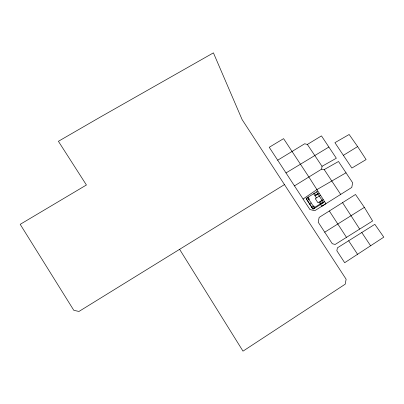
<?xml version="1.0" encoding="UTF-8"?>
<svg xmlns="http://www.w3.org/2000/svg" width="404" height="404" viewBox="0 0 404 404"><rect width="100%" height="100%" fill="white"/><g stroke="black" fill="none" stroke-linecap="round" stroke-linejoin="round"><path stroke-width="0.61" d="M294.46 185.875L321.645 169.14L322.023 166.322L307.368 144.445L304.677 143.773L277.689 160.201M303.066 199.036L316.716 189.723L346.021 172.796M357.56 254.293L344.673 262.716L336.85 250.738L337.411 247.834L374.836 224.326L383.8 237.153L357.56 254.293L348.647 240.779M323.165 199.541L317.973 202.788L315.241 198.617L320.428 195.374M311.787 207.136L313.772 205.894L314.736 207.363M322.246 200.581L320.271 201.818L321.236 203.288M312.752 208.605L323.21 202.05M320.478 204.166L324.533 201.621M346.486 237.35L335.179 244.44L332.275 243.733L318.216 222.22L319.145 217.418L355.5 194.476L364.373 207.373L372.614 220.978L346.486 237.35L329.336 210.989M307.414 200.445L309.398 199.207L308.065 197.167M317.872 193.92L315.898 195.152L314.565 193.117M315.009 195.824L319.064 193.299M309.55 203.939L311.181 202.919M364.373 207.373L324.725 232.189M317.696 191.218L306.081 198.404L313.125 209.181L323.584 202.621L316.539 191.89M179.669 249.435L243.001 351.142L345.218 284.179L346.127 279.23L242.122 119.609L213.423 52.858L100.243 117.115L58.408 141.299L86.416 184.992L20.2 224.336L73.796 310.312L78.952 311.454L284.466 184.598M343.375 155.333L357.626 146.586L366.1 159.57L351.864 168.059L334.921 142.673L349.152 134.492L357.626 146.586M307.368 144.445L321.453 135.885L336.335 158.232L322.018 166.312M286.012 172.937L328.876 147.041M321.645 169.14L324.205 169.584L338.501 161.499L352.647 182.765L351.773 187.446L314.761 210.711L309.934 209.55L269.241 147.283L283.588 138.643L308.802 176.861L325.902 203.707L321.852 206.257L319.109 202.076M361.787 232.522L370.599 245.778M324.205 169.584L340.683 194.42M313.645 193.743L316.377 197.909M359.676 229.083L342.547 202.651M314.464 207.939L312.837 208.959L306.272 198.925L307.904 197.909L314.464 207.939"/></g></svg>
